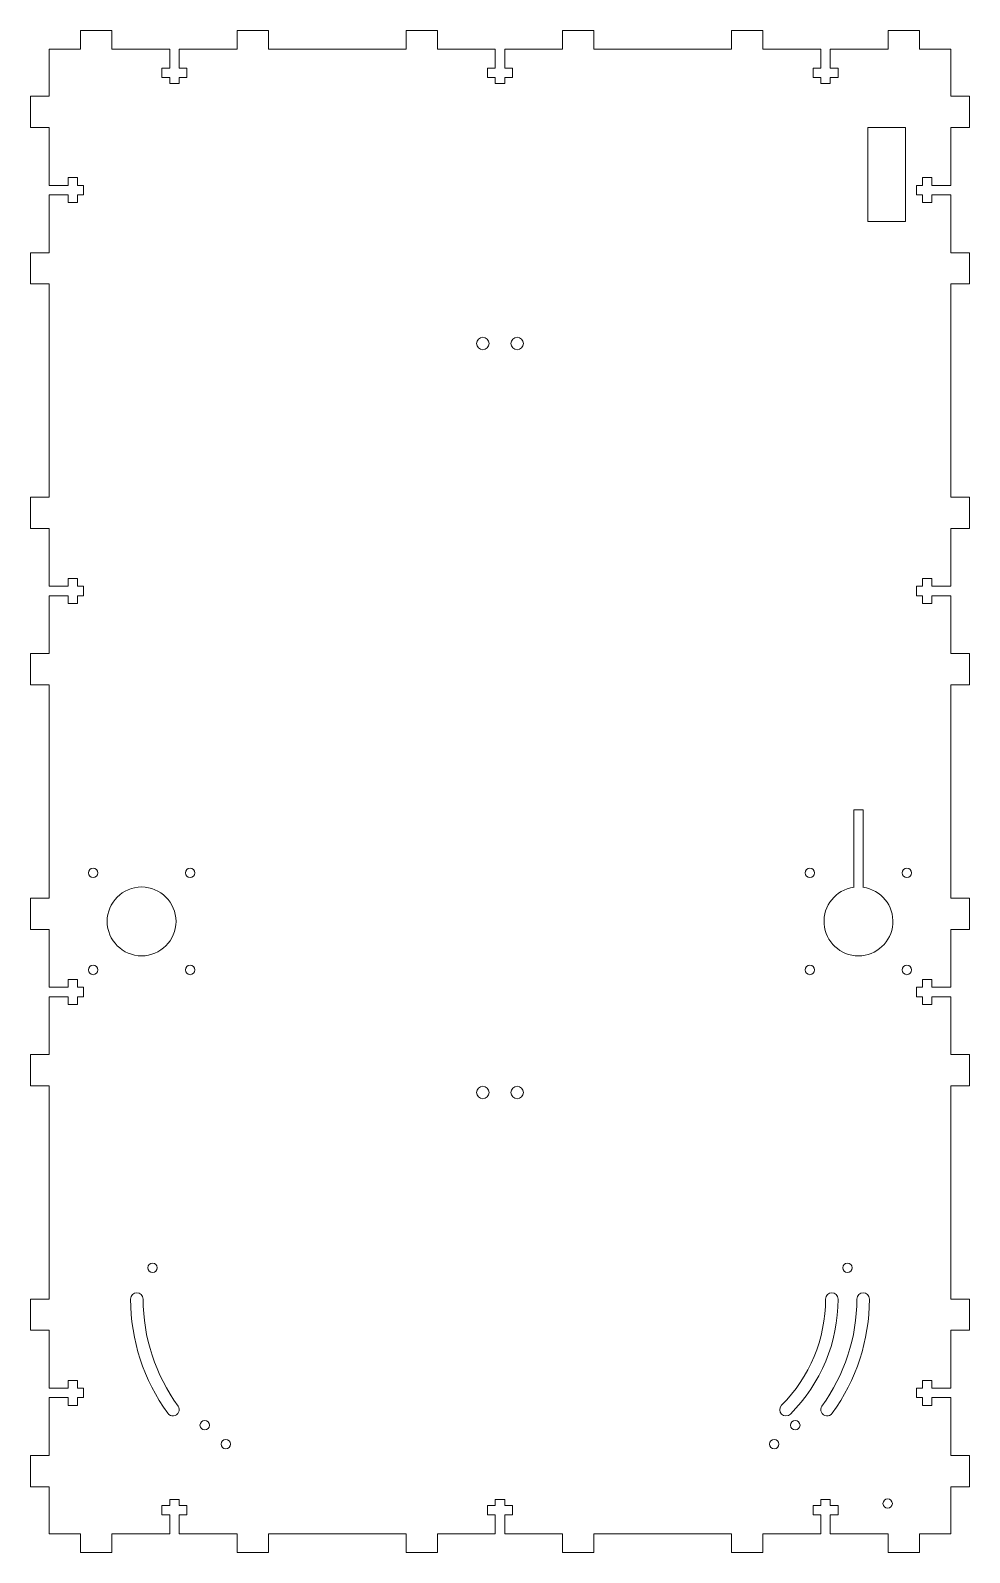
# Model space of a CAD drawing. Extents: x 0 to 300, y 0 to 486.
import ezdxf

# ---------------------------------------------------------------- set-up
doc = ezdxf.new("R2010")
doc.units = 0
doc.layers.get('0').update_dxf_attribs({"color": 13, "linetype": 'CONTINUOUS', "lineweight": 5, "true_color": 0xa55252})

msp = doc.modelspace()

# ---------------------------------------------------------------- linework, layer by layer
for p, q in [((224, 486.3), (234, 486.3)), ((224, 480.3), (224, 486.3)), ((234, 480.3), (234, 486.3)), ((274, 486.3), (284, 486.3)), ((274, 480.3), (274, 486.3)), ((284, 480.3), (284, 486.3)), ((16, 486.3), (26, 486.3)), ((16, 486.3), (16, 480.3)), ((26, 480.3), (26, 486.3)), ((66, 486.3), (76, 486.3)), ((66, 480.3), (66, 486.3)), ((76, 480.3), (76, 486.3)), ((120, 486.3), (130, 486.3)), ((120, 480.3), (120, 486.3)), ((130, 480.3), (130, 486.3)), ((170, 486.3), (180, 486.3)), ((170, 480.3), (170, 486.3)), ((180, 480.3), (180, 486.3)), ((6, 465.3), (6, 480.3)), ((6, 480.3), (16, 480.3)), ((26, 480.3), (44.5, 480.3)), ((44.5, 480.3), (44.5, 474.3)), ((47.5, 480.3), (66, 480.3)), ((47.5, 480.3), (47.5, 474.3)), ((76, 480.3), (120, 480.3)), ((130, 480.3), (148.5, 480.3)), ((148.5, 480.3), (148.5, 474.3)), ((170, 480.3), (151.5, 480.3)), ((151.5, 480.3), (151.5, 474.3)), ((180, 480.3), (224, 480.3)), ((234, 480.3), (252.5, 480.3)), ((252.5, 480.3), (252.5, 474.3)), ((255.5, 480.3), (274, 480.3)), ((255.5, 480.3), (255.5, 474.3)), ((284, 480.3), (294, 480.3)), ((294, 480.3), (294, 465.3)), ((42, 474.3), (42, 471.3)), ((44.5, 474.3), (42, 474.3)), ((47.5, 474.3), (50, 474.3)), ((50, 474.3), (50, 471.3)), ((146, 474.3), (146, 471.3)), ((148.5, 474.3), (146, 474.3)), ((151.5, 474.3), (154, 474.3)), ((154, 474.3), (154, 471.3)), ((250, 474.3), (250, 471.3)), ((252.5, 474.3), (250, 474.3)), ((255.5, 474.3), (258, 474.3)), ((258, 474.3), (258, 471.3)), ((44.5, 471.3), (42, 471.3)), ((44.5, 471.3), (44.5, 469.3)), ((44.5, 469.3), (47.5, 469.3)), ((47.5, 471.3), (50, 471.3)), ((47.5, 471.3), (47.5, 469.3)), ((148.5, 471.3), (146, 471.3)), ((148.5, 471.3), (148.5, 469.3)), ((148.5, 469.3), (151.5, 469.3)), ((151.5, 471.3), (154, 471.3)), ((151.5, 471.3), (151.5, 469.3)), ((252.5, 471.3), (250, 471.3)), ((252.5, 471.3), (252.5, 469.3)), ((252.5, 469.3), (255.5, 469.3)), ((255.5, 471.3), (258, 471.3)), ((255.5, 471.3), (255.5, 469.3)), ((6, 465.3), (0, 465.3)), ((0, 455.3), (0, 465.3)), ((294, 465.3), (300, 465.3)), ((300, 465.3), (300, 455.3)), ((6, 455.3), (0, 455.3)), ((6, 436.8), (6, 455.3)), ((267.5, 425.3), (267.5, 455.3)), ((267.5, 455.3), (279.5, 455.3)), ((279.5, 455.3), (279.5, 425.3)), ((294, 455.3), (294, 436.8)), ((294, 455.3), (300, 455.3)), ((12, 436.8), (12, 439.3)), ((12, 439.3), (15, 439.3)), ((15, 436.8), (15, 439.3)), ((285, 436.8), (285, 439.3)), ((288, 439.3), (285, 439.3)), ((288, 436.8), (288, 439.3)), ((6, 436.8), (12, 436.8)), ((6, 433.8), (12, 433.8)), ((6, 415.3), (6, 433.8)), ((12, 433.8), (12, 431.3)), ((15, 436.8), (17, 436.8)), ((15, 433.8), (17, 433.8)), ((15, 433.8), (15, 431.3)), ((17, 436.8), (17, 433.8)), ((283, 433.8), (283, 436.8)), ((285, 436.8), (283, 436.8)), ((285, 433.8), (283, 433.8)), ((285, 433.8), (285, 431.3)), ((294, 436.8), (288, 436.8)), ((294, 433.8), (288, 433.8)), ((288, 433.8), (288, 431.3)), ((294, 433.8), (294, 415.3)), ((12, 431.3), (15, 431.3)), ((288, 431.3), (285, 431.3)), ((267.5, 425.3), (279.5, 425.3)), ((6, 415.3), (0, 415.3)), ((0, 405.3), (0, 415.3)), ((294, 415.3), (300, 415.3)), ((300, 415.3), (300, 405.3)), ((6, 405.3), (0, 405.3)), ((6, 337.2), (6, 405.3)), ((294, 405.3), (294, 337.2)), ((294, 405.3), (300, 405.3)), ((6, 337.2), (0, 337.2)), ((0, 327.2), (0, 337.2)), ((294, 337.2), (300, 337.2)), ((300, 337.2), (300, 327.2)), ((6, 327.2), (0, 327.2)), ((6, 308.7), (6, 327.2)), ((294, 327.2), (294, 308.7)), ((294, 327.2), (300, 327.2)), ((6, 308.7), (12, 308.7)), ((12, 308.7), (12, 311.2)), ((12, 311.2), (15, 311.2)), ((15, 308.7), (15, 311.2)), ((15, 308.7), (17, 308.7)), ((17, 308.7), (17, 305.7)), ((283, 305.7), (283, 308.7)), ((285, 308.7), (283, 308.7)), ((285, 308.7), (285, 311.2)), ((288, 311.2), (285, 311.2)), ((288, 308.7), (288, 311.2)), ((294, 308.7), (288, 308.7)), ((6, 305.7), (12, 305.7)), ((6, 287.2), (6, 305.7)), ((12, 305.7), (12, 303.2)), ((12, 303.2), (15, 303.2)), ((15, 305.7), (17, 305.7)), ((15, 305.7), (15, 303.2)), ((285, 305.7), (283, 305.7)), ((285, 305.7), (285, 303.2)), ((288, 303.2), (285, 303.2)), ((294, 305.7), (288, 305.7)), ((288, 305.7), (288, 303.2)), ((294, 305.7), (294, 287.2)), ((6, 287.2), (0, 287.2)), ((0, 277.2), (0, 287.2)), ((294, 287.2), (300, 287.2)), ((300, 287.2), (300, 277.2)), ((6, 277.2), (0, 277.2)), ((6, 209.1), (6, 277.2)), ((294, 277.2), (294, 209.1)), ((294, 277.2), (300, 277.2)), ((263, 212.45), (263, 237.24)), ((263, 237.24), (266, 237.24)), ((266, 237.24), (266, 212.45)), ((6, 209.1), (0, 209.1)), ((0, 199.1), (0, 209.1)), ((294, 209.1), (300, 209.1)), ((300, 209.1), (300, 199.1)), ((6, 199.1), (0, 199.1)), ((6, 180.6), (6, 199.1)), ((294, 199.1), (294, 180.6)), ((294, 199.1), (300, 199.1)), ((6, 180.6), (12, 180.6)), ((12, 180.6), (12, 183.1)), ((12, 183.1), (15, 183.1)), ((15, 180.6), (15, 183.1)), ((15, 180.6), (17, 180.6)), ((17, 180.6), (17, 177.6)), ((283, 177.6), (283, 180.6)), ((285, 180.6), (283, 180.6)), ((285, 180.6), (285, 183.1)), ((288, 183.1), (285, 183.1)), ((288, 180.6), (288, 183.1)), ((294, 180.6), (288, 180.6)), ((6, 177.6), (12, 177.6)), ((6, 159.1), (6, 177.6)), ((12, 177.6), (12, 175.1)), ((12, 175.1), (15, 175.1)), ((15, 177.6), (17, 177.6)), ((15, 177.6), (15, 175.1)), ((285, 177.6), (283, 177.6)), ((285, 177.6), (285, 175.1)), ((288, 175.1), (285, 175.1)), ((294, 177.6), (288, 177.6)), ((288, 177.6), (288, 175.1)), ((294, 177.6), (294, 159.1)), ((6, 159.1), (0, 159.1)), ((0, 149.1), (0, 159.1)), ((294, 159.1), (300, 159.1)), ((300, 159.1), (300, 149.1)), ((6, 149.1), (0, 149.1)), ((6, 81), (6, 149.1)), ((294, 149.1), (294, 81)), ((294, 149.1), (300, 149.1)), ((6, 81), (0, 81)), ((0, 71), (0, 81)), ((300, 81), (294, 81)), ((300, 81), (300, 71)), ((6, 71), (0, 71)), ((6, 52.5), (6, 71)), ((294, 71), (294, 52.5)), ((294, 71), (300, 71)), ((12, 52.5), (12, 55)), ((12, 55), (15, 55)), ((15, 52.5), (15, 55)), ((285, 52.5), (285, 55)), ((288, 55), (285, 55)), ((288, 52.5), (288, 55)), ((6, 52.5), (12, 52.5)), ((6, 49.5), (12, 49.5)), ((6, 31), (6, 49.5)), ((12, 49.5), (12, 47)), ((15, 52.5), (17, 52.5)), ((15, 49.5), (17, 49.5)), ((15, 49.5), (15, 47)), ((17, 52.5), (17, 49.5)), ((283, 49.5), (283, 52.5)), ((285, 52.5), (283, 52.5)), ((285, 49.5), (283, 49.5)), ((285, 49.5), (285, 47)), ((294, 52.5), (288, 52.5)), ((294, 49.5), (288, 49.5)), ((288, 49.5), (288, 47)), ((294, 49.5), (294, 31)), ((12, 47), (15, 47)), ((288, 47), (285, 47)), ((6, 31), (0, 31)), ((0, 21), (0, 31)), ((294, 31), (300, 31)), ((300, 31), (300, 21)), ((6, 21), (0, 21)), ((6, 6), (6, 21)), ((294, 21), (294, 6)), ((294, 21), (300, 21)), ((42, 12), (42, 15)), ((44.5, 15), (42, 15)), ((44.5, 15), (44.5, 17)), ((47.5, 17), (44.5, 17)), ((47.5, 15), (47.5, 17)), ((47.5, 15), (50, 15)), ((50, 12), (50, 15)), ((146, 12), (146, 15)), ((148.5, 15), (146, 15)), ((148.5, 15), (148.5, 17)), ((148.5, 17), (151.5, 17)), ((151.5, 15), (151.5, 17)), ((151.5, 15), (154, 15)), ((154, 12), (154, 15)), ((250, 12), (250, 15)), ((252.5, 15), (250, 15)), ((252.5, 15), (252.5, 17)), ((252.5, 17), (255.5, 17)), ((255.5, 15), (255.5, 17)), ((255.5, 15), (258, 15)), ((258, 12), (258, 15)), ((44.5, 12), (42, 12)), ((44.5, 6), (44.5, 12)), ((47.5, 12), (50, 12)), ((47.5, 6), (47.5, 12)), ((148.5, 12), (146, 12)), ((148.5, 6), (148.5, 12)), ((151.5, 12), (154, 12)), ((151.5, 6), (151.5, 12)), ((252.5, 12), (250, 12)), ((252.5, 6), (252.5, 12)), ((255.5, 12), (258, 12)), ((255.5, 6), (255.5, 12)), ((16, 6), (6, 6)), ((16, 0), (16, 6)), ((26, 6), (26, 0)), ((44.5, 6), (26, 6)), ((66, 6), (47.5, 6)), ((66, 6), (66, 0)), ((76, 6), (76, 0)), ((120, 6), (76, 6)), ((120, 6), (120, 0)), ((130, 6), (130, 0)), ((148.5, 6), (130, 6)), ((170, 6), (151.5, 6)), ((170, 6), (170, 0)), ((180, 6), (180, 0)), ((224, 6), (180, 6)), ((224, 6), (224, 0)), ((234, 6), (234, 0)), ((252.5, 6), (234, 6)), ((274, 6), (255.5, 6)), ((274, 6), (274, 0)), ((284, 6), (284, 0)), ((294, 6), (284, 6)), ((16, 0), (26, 0)), ((76, 0), (66, 0)), ((130, 0), (120, 0)), ((180, 0), (170, 0)), ((234, 0), (224, 0)), ((284, 0), (274, 0))]:
    msp.add_line(p, q)
for centre, radius in [((144.5, 386.3), 2), ((155.5, 386.3), 2), ((20, 217.13), 1.5), ((51, 217.13), 1.5), ((249, 217.13), 1.5), ((280, 217.13), 1.5), ((35.5, 201.64), 11), ((20, 186.13), 1.5), ((51, 186.13), 1.5), ((249, 186.13), 1.5), ((280, 186.13), 1.5), ((144.5, 147), 2), ((155.5, 147), 2), ((39, 91), 1.5), ((261, 91), 1.5), ((55.66, 40.67), 1.5), ((244.34, 40.67), 1.5), ((62.39, 34.67), 1.5), ((237.61, 34.67), 1.5), ((273.84, 15.65), 1.5)]:
    msp.add_circle(centre, radius)
for centre, radius, start, end in [((264.5, 201.64), 11, 97.9053, 82.0947), ((34, 81), 2, 0, 180), ((256, 81), 2, 360, 180), ((266, 81), 2, 360, 180), ((94, 81), 62, 180, 216.0857), ((94, 81), 58, 180, 216.1136), ((206, 81), 48, 315, 0), ((206, 81), 52, 315, 0), ((206, 81), 58, 323.8864, 0), ((206, 81), 62, 323.9143, 0), ((45.52, 45.65), 2, 215.674, 35.688), ((241.36, 45.64), 2, 135, 315), ((254.48, 45.65), 2, 144.312, 324.326)]:
    msp.add_arc(centre, radius, start, end)

doc.saveas('drawing.dxf')
